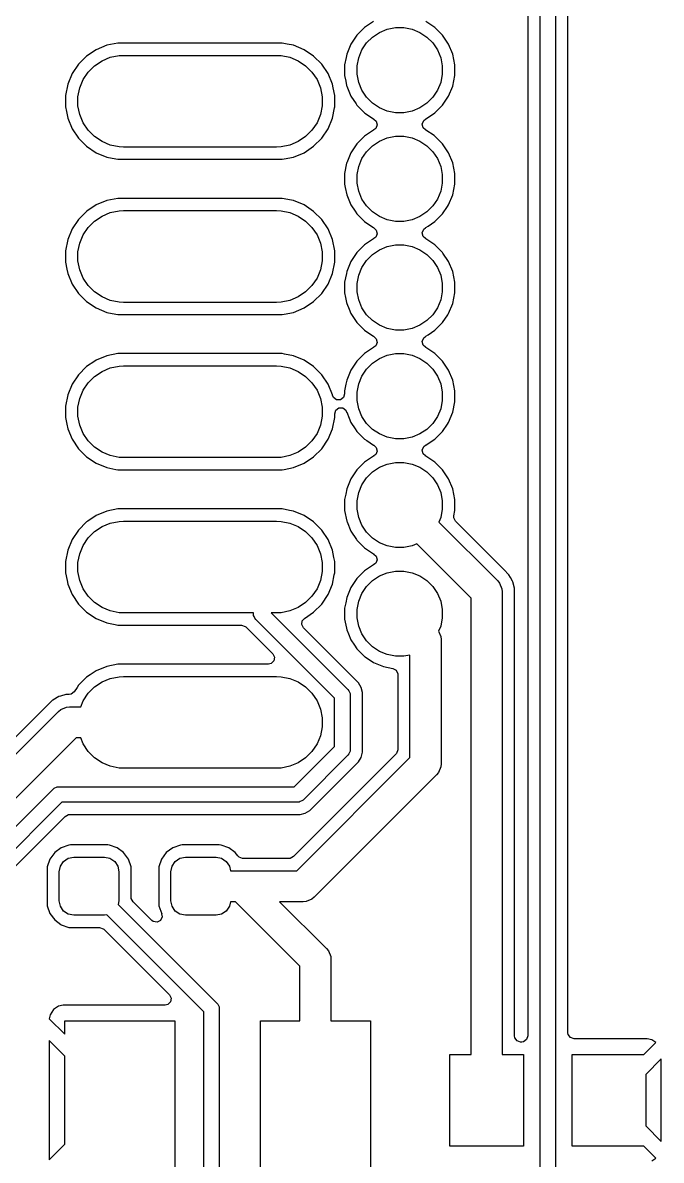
# Model space of a CAD drawing. Header units: inches. Extents: x 0.47 to 2.28, y -2.25 to -0.47.
# Drawn here: x 0.882 to 1.293, y -1.653 to -0.92 of the extents above; entities that cross this region are included whole.
import ezdxf

# ---------------------------------------------------------------- set-up
doc = ezdxf.new("R2010")
doc.units = ezdxf.units.IN
doc.header["$MEASUREMENT"] = 0
doc.layers.add('F.Cu', color=13, linetype='CONTINUOUS', true_color=0xc83434)

msp = doc.modelspace()

# ---------------------------------------------------------------- linework, layer by layer
at = {"layer": 'F.Cu', "linetype": 'CONTINUOUS'}
for p, q in [((1.23337, -1.5707), (1.23337, -0.80539)), ((1.21547, -1.67323), (1.21547, -0.80916)), ((1.22547, -0.80709), (1.22547, -1.67823)), ((1.20758, -0.81406), (1.20758, -1.57281)), ((1.10832, -0.91945), (1.10252, -0.92333)), ((1.1477, -0.92331), (1.14191, -0.91945)), ((1.09758, -0.92827), (1.0937, -0.93407)), ((1.10252, -0.92333), (1.09758, -0.92827)), ((1.09758, -0.92827), (1.09758, -0.92827)), ((1.10252, -0.92333), (1.10252, -0.92333)), ((1.10381, -0.93338), (1.10763, -0.92956)), ((1.10763, -0.92956), (1.11213, -0.92656)), ((1.11213, -0.92656), (1.11712, -0.92449)), ((1.11712, -0.92449), (1.12242, -0.92344)), ((1.12242, -0.92344), (1.12782, -0.92344)), ((1.12782, -0.92344), (1.13312, -0.92449)), ((1.13312, -0.92449), (1.13811, -0.92656)), ((1.13811, -0.92656), (1.1426, -0.92956)), ((1.1426, -0.92956), (1.14642, -0.93338)), ((1.14772, -0.92333), (1.1477, -0.92331)), ((1.15266, -0.92827), (1.14772, -0.92333)), ((1.15654, -0.93407), (1.15266, -0.92827)), ((1.15266, -0.92827), (1.15266, -0.92827)), ((0.93649, -0.93488), (0.92968, -0.9377)), ((0.94372, -0.93344), (0.93649, -0.93488)), ((0.93649, -0.93488), (0.93649, -0.93488)), ((0.93649, -0.93488), (0.93649, -0.93488)), ((1.04951, -0.93344), (0.94372, -0.93344)), ((0.94372, -0.93344), (0.94372, -0.93344)), ((1.05267, -0.93407), (1.04951, -0.93344)), ((1.04951, -0.93344), (1.04951, -0.93344)), ((1.05674, -0.93488), (1.05267, -0.93407)), ((1.06355, -0.9377), (1.05674, -0.93488)), ((1.0937, -0.93407), (1.09103, -0.94053)), ((1.0937, -0.93407), (1.0937, -0.93407)), ((1.10081, -0.93787), (1.10381, -0.93338)), ((1.14642, -0.93338), (1.14942, -0.93787)), ((1.15921, -0.94053), (1.15654, -0.93407)), ((1.15654, -0.93407), (1.15654, -0.93407)), ((1.15654, -0.93407), (1.15654, -0.93407)), ((0.92355, -0.9418), (0.91833, -0.94701)), ((0.92358, -0.94178), (0.92355, -0.9418)), ((0.92968, -0.9377), (0.92358, -0.94178)), ((0.92867, -0.94804), (0.93348, -0.94483)), ((0.93348, -0.94483), (0.93883, -0.94261)), ((0.93883, -0.94261), (0.94451, -0.94148)), ((0.94451, -0.94148), (0.9474, -0.94134)), ((0.9474, -0.94134), (1.04583, -0.94134)), ((1.04583, -0.94134), (1.04872, -0.94148)), ((1.04872, -0.94148), (1.0544, -0.94261)), ((1.0544, -0.94261), (1.05975, -0.94483)), ((1.05975, -0.94483), (1.06456, -0.94804)), ((1.06968, -0.9418), (1.06355, -0.9377)), ((1.07489, -0.94701), (1.06968, -0.9418)), ((1.0906, -0.94266), (1.08967, -0.94737)), ((1.09103, -0.94053), (1.0906, -0.94266)), ((1.09769, -0.94816), (1.09875, -0.94287)), ((1.09875, -0.94287), (1.10081, -0.93787)), ((1.14942, -0.93787), (1.15149, -0.94287)), ((1.15149, -0.94287), (1.15254, -0.94816)), ((1.16057, -0.94737), (1.15921, -0.94053)), ((0.91833, -0.94701), (0.91424, -0.95314)), ((0.91833, -0.94701), (0.91833, -0.94701)), ((0.91833, -0.94701), (0.91833, -0.94701)), ((0.92136, -0.95695), (0.92458, -0.95213)), ((0.92458, -0.95213), (0.92867, -0.94804)), ((1.06456, -0.94804), (1.06865, -0.95213)), ((1.06865, -0.95213), (1.07187, -0.95695)), ((1.07899, -0.95314), (1.07489, -0.94701)), ((1.08967, -0.94737), (1.08967, -0.95436)), ((1.09769, -0.95357), (1.09769, -0.94816)), ((1.15254, -0.94816), (1.15254, -0.95357)), ((1.16057, -0.95436), (1.16057, -0.94737)), ((0.91424, -0.95314), (0.91142, -0.95995)), ((0.91915, -0.96229), (0.92136, -0.95695)), ((1.07187, -0.95695), (1.07408, -0.96229)), ((1.08181, -0.95995), (1.07899, -0.95314)), ((1.08967, -0.95436), (1.0904, -0.95806)), ((1.0904, -0.95806), (1.09095, -0.96081)), ((1.09875, -0.95887), (1.09769, -0.95357)), ((1.10081, -0.96386), (1.09875, -0.95887)), ((1.15149, -0.95887), (1.14942, -0.96386)), ((1.15254, -0.95357), (1.15149, -0.95887)), ((1.15921, -0.96121), (1.16057, -0.95436)), ((0.91142, -0.95995), (0.90998, -0.96718)), ((0.91142, -0.95995), (0.91142, -0.95995)), ((0.91142, -0.95995), (0.91142, -0.95995)), ((0.91802, -0.96797), (0.91915, -0.96229)), ((1.07408, -0.96229), (1.07521, -0.96797)), ((1.08227, -0.96224), (1.08181, -0.95995)), ((1.08325, -0.96718), (1.08227, -0.96224)), ((1.09095, -0.96081), (1.09103, -0.96121)), ((1.09103, -0.96121), (1.09146, -0.96224)), ((1.09146, -0.96224), (1.0937, -0.96766)), ((1.10381, -0.96835), (1.10081, -0.96386)), ((1.14942, -0.96386), (1.14642, -0.96835)), ((1.15654, -0.96766), (1.15921, -0.96121)), ((0.90998, -0.96718), (0.90998, -0.97455)), ((0.91802, -0.97376), (0.91802, -0.96797)), ((0.91915, -0.97944), (0.91802, -0.97376)), ((1.07521, -0.97376), (1.07408, -0.97944)), ((1.07521, -0.96797), (1.07521, -0.97376)), ((1.08325, -0.97455), (1.08325, -0.96718)), ((1.0937, -0.96766), (1.0937, -0.96766)), ((1.0937, -0.96766), (1.097, -0.9726)), ((1.097, -0.9726), (1.09758, -0.97347)), ((1.09758, -0.97347), (1.10252, -0.9784)), ((1.10763, -0.97217), (1.10381, -0.96835)), ((1.11213, -0.97517), (1.10763, -0.97217)), ((1.1426, -0.97217), (1.13811, -0.97517)), ((1.14642, -0.96835), (1.1426, -0.97217)), ((1.14772, -0.9784), (1.15266, -0.97347)), ((1.15266, -0.97347), (1.15654, -0.96766)), ((0.90998, -0.97455), (0.91057, -0.97752)), ((0.91057, -0.97752), (0.91142, -0.98178)), ((0.92136, -0.98479), (0.91915, -0.97944)), ((1.07408, -0.97944), (1.07187, -0.98479)), ((1.08181, -0.98178), (1.08312, -0.97519)), ((1.08312, -0.97519), (1.08325, -0.97455)), ((1.10252, -0.9784), (1.10267, -0.9785)), ((1.10267, -0.9785), (1.10832, -0.98228)), ((1.11712, -0.97724), (1.11213, -0.97517)), ((1.12242, -0.97829), (1.11712, -0.97724)), ((1.12782, -0.97829), (1.12242, -0.97829)), ((1.13312, -0.97724), (1.12782, -0.97829)), ((1.13811, -0.97517), (1.13312, -0.97724)), ((1.14191, -0.98228), (1.14437, -0.98064)), ((1.14437, -0.98064), (1.14772, -0.9784)), ((0.91142, -0.98178), (0.91424, -0.98859)), ((0.91424, -0.98859), (0.91833, -0.99472)), ((0.92458, -0.9896), (0.92136, -0.98479)), ((1.07187, -0.98479), (1.06865, -0.9896)), ((1.07489, -0.99472), (1.07899, -0.98859)), ((1.07899, -0.98859), (1.08181, -0.98178)), ((1.10832, -0.98228), (1.1085, -0.98238)), ((1.1085, -0.98238), (1.10845, -0.98246)), ((1.10845, -0.98246), (1.11003, -0.98381)), ((1.10967, -0.98843), (1.10847, -0.9893)), ((1.1106, -0.98618), (1.10967, -0.98843)), ((1.11003, -0.98381), (1.1106, -0.98618)), ((1.13964, -0.98556), (1.14057, -0.98331)), ((1.14021, -0.98793), (1.13964, -0.98556)), ((1.14178, -0.98928), (1.14021, -0.98793)), ((1.14057, -0.98331), (1.14177, -0.98243)), ((1.14174, -0.98238), (1.14191, -0.98228)), ((1.14177, -0.98243), (1.14174, -0.98238)), ((1.14191, -0.98228), (1.14191, -0.98228)), ((1.14191, -0.98228), (1.14191, -0.98228)), ((1.14191, -0.98228), (1.14191, -0.98228)), ((0.91833, -0.99472), (0.92355, -0.99993)), ((0.92867, -0.99369), (0.92458, -0.9896)), ((0.93348, -0.99691), (0.92867, -0.99369)), ((1.06456, -0.99369), (1.05975, -0.99691)), ((1.06865, -0.9896), (1.06456, -0.99369)), ((1.06968, -0.99993), (1.07489, -0.99472)), ((1.10252, -0.99333), (1.09758, -0.99827)), ((1.10832, -0.98945), (1.10252, -0.99333)), ((1.10252, -0.99333), (1.10252, -0.99333)), ((1.1085, -0.98936), (1.10832, -0.98945)), ((1.10847, -0.9893), (1.1085, -0.98936)), ((1.11213, -0.99656), (1.11712, -0.99449)), ((1.11712, -0.99449), (1.12242, -0.99344)), ((1.12242, -0.99344), (1.12782, -0.99344)), ((1.12782, -0.99344), (1.13312, -0.99449)), ((1.13312, -0.99449), (1.13811, -0.99656)), ((1.14174, -0.98936), (1.14178, -0.98928)), ((1.14191, -0.98945), (1.14174, -0.98936)), ((1.14724, -0.99301), (1.14191, -0.98945)), ((1.14772, -0.99333), (1.14724, -0.99301)), ((1.15266, -0.99827), (1.14772, -0.99333)), ((0.92355, -0.99993), (0.92968, -1.00403)), ((0.93883, -0.99912), (0.93348, -0.99691)), ((0.94451, -1.00025), (0.93883, -0.99912)), ((0.9474, -1.00039), (0.94451, -1.00025)), ((1.04583, -1.00039), (0.9474, -1.00039)), ((1.04872, -1.00025), (1.04583, -1.00039)), ((1.0544, -0.99912), (1.04872, -1.00025)), ((1.05975, -0.99691), (1.0544, -0.99912)), ((1.06355, -1.00403), (1.06968, -0.99993)), ((1.09758, -0.99827), (1.0937, -1.00407)), ((1.09758, -0.99827), (1.09758, -0.99827)), ((1.10081, -1.00787), (1.10381, -1.00338)), ((1.10381, -1.00338), (1.10763, -0.99956)), ((1.10763, -0.99956), (1.11213, -0.99656)), ((1.13811, -0.99656), (1.1426, -0.99956)), ((1.1426, -0.99956), (1.14642, -1.00338)), ((1.14642, -1.00338), (1.14942, -1.00787)), ((1.15308, -0.9989), (1.15266, -0.99827)), ((1.15654, -1.00407), (1.15308, -0.9989)), ((0.92968, -1.00403), (0.93649, -1.00685)), ((0.93649, -1.00685), (0.94227, -1.008)), ((0.94227, -1.008), (0.94372, -1.00829)), ((0.94372, -1.00829), (0.94372, -1.00829)), ((0.94372, -1.00829), (1.04951, -1.00829)), ((1.04951, -1.00829), (1.05072, -1.00805)), ((1.05072, -1.00805), (1.05674, -1.00685)), ((1.05674, -1.00685), (1.06355, -1.00403)), ((1.09103, -1.01053), (1.09096, -1.01084)), ((1.0937, -1.00407), (1.09103, -1.01053)), ((1.0937, -1.00407), (1.0937, -1.00407)), ((1.09875, -1.01287), (1.10081, -1.00787)), ((1.14942, -1.00787), (1.15149, -1.01287)), ((1.15921, -1.01053), (1.15654, -1.00407)), ((1.15654, -1.00407), (1.15654, -1.00407)), ((1.15654, -1.00407), (1.15654, -1.00407)), ((1.16057, -1.01737), (1.15921, -1.01053)), ((1.09096, -1.01084), (1.08967, -1.01737)), ((1.08967, -1.01737), (1.08967, -1.02436)), ((1.09769, -1.01816), (1.09875, -1.01287)), ((1.15149, -1.01287), (1.15254, -1.01816)), ((1.16057, -1.02436), (1.16057, -1.01737)), ((1.08967, -1.02436), (1.09006, -1.02636)), ((1.09769, -1.02357), (1.09769, -1.01816)), ((1.09875, -1.02887), (1.09769, -1.02357)), ((1.15254, -1.02357), (1.15149, -1.02887)), ((1.15254, -1.01816), (1.15254, -1.02357)), ((1.15921, -1.03121), (1.16057, -1.02436)), ((1.09006, -1.02636), (1.09103, -1.03121)), ((1.09103, -1.03121), (1.0937, -1.03766)), ((1.10081, -1.03386), (1.09875, -1.02887)), ((1.15149, -1.02887), (1.14942, -1.03386)), ((1.15654, -1.03766), (1.15921, -1.03121)), ((0.92968, -1.0377), (0.92361, -1.04176)), ((0.93649, -1.03488), (0.92968, -1.0377)), ((0.94372, -1.03344), (0.93649, -1.03488)), ((0.93649, -1.03488), (0.93649, -1.03488)), ((0.93649, -1.03488), (0.93649, -1.03488)), ((1.04951, -1.03344), (0.94372, -1.03344)), ((0.94372, -1.03344), (0.94372, -1.03344)), ((1.05536, -1.03461), (1.04951, -1.03344)), ((1.04951, -1.03344), (1.04951, -1.03344)), ((1.05674, -1.03488), (1.05536, -1.03461)), ((1.06355, -1.0377), (1.05674, -1.03488)), ((1.06968, -1.0418), (1.06355, -1.0377)), ((1.0937, -1.03766), (1.0937, -1.03766)), ((1.0937, -1.03766), (1.09644, -1.04176)), ((1.10381, -1.03835), (1.10081, -1.03386)), ((1.10763, -1.04217), (1.10381, -1.03835)), ((1.14642, -1.03835), (1.1426, -1.04217)), ((1.14942, -1.03386), (1.14642, -1.03835)), ((1.15266, -1.04347), (1.15586, -1.03867)), ((1.15586, -1.03867), (1.15654, -1.03766)), ((1.15654, -1.03766), (1.15654, -1.03766)), ((1.15654, -1.03766), (1.15654, -1.03766)), ((0.91833, -1.04701), (0.91424, -1.05314)), ((0.92355, -1.0418), (0.91833, -1.04701)), ((0.91833, -1.04701), (0.91833, -1.04701)), ((0.91833, -1.04701), (0.91833, -1.04701)), ((0.92361, -1.04176), (0.92355, -1.0418)), ((0.92867, -1.04804), (0.93348, -1.04483)), ((0.93348, -1.04483), (0.93883, -1.04261)), ((0.93883, -1.04261), (0.94451, -1.04148)), ((0.94451, -1.04148), (0.9474, -1.04134)), ((0.9474, -1.04134), (1.04583, -1.04134)), ((1.04583, -1.04134), (1.04872, -1.04148)), ((1.04872, -1.04148), (1.0544, -1.04261)), ((1.0544, -1.04261), (1.05975, -1.04483)), ((1.05975, -1.04483), (1.06456, -1.04804)), ((1.07489, -1.04701), (1.06968, -1.0418)), ((1.07899, -1.05314), (1.07489, -1.04701)), ((1.09644, -1.04176), (1.09758, -1.04347)), ((1.09758, -1.04347), (1.10252, -1.0484)), ((1.11213, -1.04517), (1.10763, -1.04217)), ((1.11712, -1.04724), (1.11213, -1.04517)), ((1.12242, -1.04829), (1.11712, -1.04724)), ((1.13312, -1.04724), (1.12782, -1.04829)), ((1.13811, -1.04517), (1.13312, -1.04724)), ((1.1426, -1.04217), (1.13811, -1.04517)), ((1.14772, -1.0484), (1.15266, -1.04347)), ((0.91424, -1.05314), (0.91142, -1.05995)), ((0.92136, -1.05695), (0.92458, -1.05213)), ((0.92458, -1.05213), (0.92867, -1.04804)), ((1.06456, -1.04804), (1.06865, -1.05213)), ((1.06865, -1.05213), (1.07187, -1.05695)), ((1.08181, -1.05995), (1.07899, -1.05314)), ((1.10252, -1.0484), (1.10397, -1.04937)), ((1.10397, -1.04937), (1.10832, -1.05228)), ((1.10832, -1.05228), (1.1085, -1.05238)), ((1.1085, -1.05238), (1.10845, -1.05246)), ((1.10845, -1.05246), (1.11003, -1.05381)), ((1.11003, -1.05381), (1.1106, -1.05618)), ((1.12782, -1.04829), (1.12242, -1.04829)), ((1.13964, -1.05556), (1.14057, -1.05331)), ((1.14057, -1.05331), (1.14177, -1.05243)), ((1.14174, -1.05238), (1.14191, -1.05228)), ((1.14177, -1.05243), (1.14174, -1.05238)), ((1.14191, -1.05228), (1.14338, -1.0513)), ((1.14191, -1.05228), (1.14191, -1.05228)), ((1.14191, -1.05228), (1.14191, -1.05228)), ((1.14191, -1.05228), (1.14191, -1.05228)), ((1.14338, -1.0513), (1.14772, -1.0484)), ((0.91142, -1.05995), (0.90998, -1.06718)), ((0.91142, -1.05995), (0.91142, -1.05995)), ((0.91142, -1.05995), (0.91142, -1.05995)), ((0.91915, -1.06229), (0.92136, -1.05695)), ((1.07187, -1.05695), (1.07408, -1.06229)), ((1.08325, -1.06718), (1.08181, -1.05995)), ((1.10832, -1.05945), (1.10252, -1.06333)), ((1.1085, -1.05936), (1.10832, -1.05945)), ((1.10967, -1.05843), (1.10847, -1.0593)), ((1.10847, -1.0593), (1.1085, -1.05936)), ((1.1106, -1.05618), (1.10967, -1.05843)), ((1.14021, -1.05793), (1.13964, -1.05556)), ((1.14178, -1.05927), (1.14021, -1.05793)), ((1.14174, -1.05936), (1.14178, -1.05927)), ((1.14191, -1.05945), (1.14174, -1.05936)), ((1.14574, -1.06201), (1.14191, -1.05945)), ((1.14772, -1.06333), (1.14574, -1.06201)), ((0.90998, -1.06718), (0.90998, -1.07455)), ((0.91802, -1.06797), (0.91915, -1.06229)), ((0.91802, -1.07376), (0.91802, -1.06797)), ((1.07408, -1.06229), (1.07521, -1.06797)), ((1.07521, -1.06797), (1.07521, -1.07376)), ((1.08325, -1.07455), (1.08325, -1.06718)), ((1.09758, -1.06827), (1.0937, -1.07407)), ((1.10252, -1.06333), (1.09758, -1.06827)), ((1.09758, -1.06827), (1.09758, -1.06827)), ((1.10252, -1.06333), (1.10252, -1.06333)), ((1.10763, -1.06956), (1.11213, -1.06656)), ((1.11213, -1.06656), (1.11712, -1.06449)), ((1.11712, -1.06449), (1.12242, -1.06344)), ((1.12242, -1.06344), (1.12782, -1.06344)), ((1.12782, -1.06344), (1.13312, -1.06449)), ((1.13312, -1.06449), (1.13811, -1.06656)), ((1.13811, -1.06656), (1.1426, -1.06956)), ((1.15266, -1.06827), (1.14772, -1.06333)), ((1.15297, -1.06874), (1.15266, -1.06827)), ((1.15654, -1.07407), (1.15297, -1.06874)), ((0.90998, -1.07455), (0.91086, -1.07898)), ((0.91915, -1.07944), (0.91802, -1.07376)), ((1.07521, -1.07376), (1.07408, -1.07944)), ((1.08181, -1.08178), (1.08325, -1.07455)), ((1.0937, -1.07407), (1.09103, -1.08053)), ((1.0937, -1.07407), (1.0937, -1.07407)), ((1.10081, -1.07787), (1.10381, -1.07338)), ((1.10381, -1.07338), (1.10763, -1.06956)), ((1.1426, -1.06956), (1.14642, -1.07338)), ((1.14642, -1.07338), (1.14942, -1.07787)), ((1.15921, -1.08053), (1.15654, -1.07407)), ((1.15654, -1.07407), (1.15654, -1.07407)), ((1.15654, -1.07407), (1.15654, -1.07407)), ((0.91086, -1.07898), (0.91142, -1.08178)), ((0.91142, -1.08178), (0.91424, -1.08859)), ((0.92136, -1.08479), (0.91915, -1.07944)), ((1.07408, -1.07944), (1.07187, -1.08479)), ((1.07899, -1.08859), (1.08181, -1.08178)), ((1.09078, -1.08178), (1.08967, -1.08737)), ((1.09103, -1.08053), (1.09078, -1.08178)), ((1.09769, -1.08816), (1.09875, -1.08287)), ((1.09875, -1.08287), (1.10081, -1.07787)), ((1.14942, -1.07787), (1.15149, -1.08287)), ((1.15149, -1.08287), (1.15254, -1.08816)), ((1.16057, -1.08737), (1.15921, -1.08053)), ((0.91424, -1.08859), (0.91833, -1.09472)), ((0.92458, -1.0896), (0.92136, -1.08479)), ((0.92867, -1.09369), (0.92458, -1.0896)), ((1.06865, -1.0896), (1.06456, -1.09369)), ((1.07187, -1.08479), (1.06865, -1.0896)), ((1.07489, -1.09472), (1.07899, -1.08859)), ((1.08967, -1.08737), (1.08967, -1.09436)), ((1.09769, -1.09357), (1.09769, -1.08816)), ((1.15254, -1.08816), (1.15254, -1.09357)), ((1.16057, -1.09436), (1.16057, -1.08737)), ((0.91833, -1.09472), (0.92355, -1.09993)), ((0.93348, -1.09691), (0.92867, -1.09369)), ((0.93883, -1.09912), (0.93348, -1.09691)), ((1.05975, -1.09691), (1.0544, -1.09912)), ((1.06456, -1.09369), (1.05975, -1.09691)), ((1.06968, -1.09993), (1.07489, -1.09472)), ((1.08967, -1.09436), (1.09026, -1.09736)), ((1.09026, -1.09736), (1.09087, -1.10042)), ((1.09875, -1.09887), (1.09769, -1.09357)), ((1.15254, -1.09357), (1.15149, -1.09887)), ((1.15921, -1.10121), (1.16057, -1.09436)), ((0.92355, -1.09993), (0.92968, -1.10403)), ((0.92968, -1.10403), (0.93649, -1.10685)), ((0.94451, -1.10025), (0.93883, -1.09912)), ((0.9474, -1.10039), (0.94451, -1.10025)), ((1.04583, -1.10039), (0.9474, -1.10039)), ((1.04872, -1.10025), (1.04583, -1.10039)), ((1.0544, -1.09912), (1.04872, -1.10025)), ((1.05674, -1.10685), (1.06355, -1.10403)), ((1.06355, -1.10403), (1.06968, -1.09993)), ((1.09087, -1.10042), (1.09103, -1.10121)), ((1.09103, -1.10121), (1.09247, -1.1047)), ((1.09247, -1.1047), (1.0937, -1.10766)), ((1.10081, -1.10386), (1.09875, -1.09887)), ((1.10381, -1.10835), (1.10081, -1.10386)), ((1.14942, -1.10386), (1.14642, -1.10835)), ((1.15149, -1.09887), (1.14942, -1.10386)), ((1.15654, -1.10766), (1.15921, -1.10121)), ((0.93649, -1.10685), (0.94227, -1.108)), ((0.94227, -1.108), (0.94372, -1.10829)), ((0.94372, -1.10829), (0.94372, -1.10829)), ((0.94372, -1.10829), (1.04951, -1.10829)), ((1.04951, -1.10829), (1.05077, -1.10804)), ((1.05077, -1.10804), (1.05674, -1.10685)), ((1.0937, -1.10766), (1.0937, -1.10766)), ((1.0937, -1.10766), (1.09708, -1.11272)), ((1.09708, -1.11272), (1.09758, -1.11347)), ((1.10763, -1.11217), (1.10381, -1.10835)), ((1.11213, -1.11517), (1.10763, -1.11217)), ((1.1426, -1.11217), (1.13811, -1.11517)), ((1.14642, -1.10835), (1.1426, -1.11217)), ((1.15266, -1.11347), (1.15607, -1.10836)), ((1.15607, -1.10836), (1.15654, -1.10766)), ((1.15654, -1.10766), (1.15654, -1.10766)), ((1.15654, -1.10766), (1.15654, -1.10766)), ((1.09758, -1.11347), (1.10252, -1.1184)), ((1.10252, -1.1184), (1.10324, -1.11889)), ((1.10324, -1.11889), (1.10832, -1.12228)), ((1.11712, -1.11724), (1.11213, -1.11517)), ((1.12242, -1.11829), (1.11712, -1.11724)), ((1.12782, -1.11829), (1.12242, -1.11829)), ((1.13312, -1.11724), (1.12782, -1.11829)), ((1.13811, -1.11517), (1.13312, -1.11724)), ((1.14338, -1.1213), (1.14772, -1.1184)), ((1.14772, -1.1184), (1.15266, -1.11347)), ((1.10832, -1.12228), (1.1085, -1.12238)), ((1.1085, -1.12238), (1.10845, -1.12246)), ((1.10845, -1.12246), (1.11003, -1.12381)), ((1.1106, -1.12618), (1.10967, -1.12843)), ((1.11003, -1.12381), (1.1106, -1.12618)), ((1.13964, -1.12556), (1.14057, -1.12331)), ((1.14021, -1.12793), (1.13964, -1.12556)), ((1.14178, -1.12928), (1.14021, -1.12793)), ((1.14057, -1.12331), (1.14177, -1.12243)), ((1.14174, -1.12238), (1.14191, -1.12228)), ((1.14177, -1.12243), (1.14174, -1.12238)), ((1.14191, -1.12228), (1.14338, -1.1213)), ((1.14191, -1.12228), (1.14191, -1.12228)), ((1.14191, -1.12228), (1.14191, -1.12228)), ((1.14191, -1.12228), (1.14191, -1.12228)), ((0.93649, -1.13488), (0.92968, -1.1377)), ((0.94372, -1.13344), (0.93649, -1.13488)), ((0.93649, -1.13488), (0.93649, -1.13488)), ((0.93649, -1.13488), (0.93649, -1.13488)), ((1.04951, -1.13344), (0.94372, -1.13344)), ((0.94372, -1.13344), (0.94372, -1.13344)), ((1.05098, -1.13374), (1.04951, -1.13344)), ((1.04951, -1.13344), (1.04951, -1.13344)), ((1.05674, -1.13488), (1.05098, -1.13374)), ((1.06355, -1.1377), (1.05674, -1.13488)), ((1.10252, -1.13333), (1.09758, -1.13827)), ((1.10832, -1.12945), (1.10252, -1.13333)), ((1.10252, -1.13333), (1.10252, -1.13333)), ((1.1085, -1.12936), (1.10832, -1.12945)), ((1.10967, -1.12843), (1.10847, -1.1293)), ((1.10847, -1.1293), (1.1085, -1.12936)), ((1.11213, -1.13656), (1.11712, -1.13449)), ((1.11712, -1.13449), (1.12242, -1.13344)), ((1.12242, -1.13344), (1.12782, -1.13344)), ((1.12782, -1.13344), (1.13312, -1.13449)), ((1.13312, -1.13449), (1.13811, -1.13656)), ((1.14174, -1.12936), (1.14178, -1.12928)), ((1.14191, -1.12945), (1.14174, -1.12936)), ((1.1477, -1.13331), (1.14191, -1.12945)), ((1.14772, -1.13333), (1.1477, -1.13331)), ((1.15266, -1.13827), (1.14772, -1.13333)), ((0.92355, -1.1418), (0.91833, -1.14701)), ((0.92883, -1.13827), (0.92355, -1.1418)), ((0.92968, -1.1377), (0.92883, -1.13827)), ((0.93348, -1.14483), (0.93883, -1.14261)), ((0.93883, -1.14261), (0.94451, -1.14148)), ((0.94451, -1.14148), (0.9474, -1.14134)), ((0.9474, -1.14134), (1.04583, -1.14134)), ((1.04583, -1.14134), (1.04872, -1.14148)), ((1.04872, -1.14148), (1.0544, -1.14261)), ((1.0544, -1.14261), (1.05975, -1.14483)), ((1.06968, -1.1418), (1.06355, -1.1377)), ((1.07489, -1.14701), (1.06968, -1.1418)), ((1.09758, -1.13827), (1.0937, -1.14407)), ((1.09758, -1.13827), (1.09758, -1.13827)), ((1.10381, -1.14338), (1.10763, -1.13956)), ((1.10763, -1.13956), (1.11213, -1.13656)), ((1.13811, -1.13656), (1.1426, -1.13956)), ((1.1426, -1.13956), (1.14642, -1.14338)), ((1.15654, -1.14407), (1.15266, -1.13827)), ((1.15266, -1.13827), (1.15266, -1.13827)), ((0.91833, -1.14701), (0.91424, -1.15314)), ((0.91833, -1.14701), (0.91833, -1.14701)), ((0.91833, -1.14701), (0.91833, -1.14701)), ((0.92458, -1.15213), (0.92867, -1.14804)), ((0.92867, -1.14804), (0.93348, -1.14483)), ((1.05975, -1.14483), (1.06456, -1.14804)), ((1.06456, -1.14804), (1.06865, -1.15213)), ((1.07899, -1.15314), (1.07489, -1.14701)), ((1.0937, -1.14407), (1.09103, -1.15053)), ((1.0937, -1.14407), (1.0937, -1.14407)), ((1.09875, -1.15287), (1.10081, -1.14787)), ((1.10081, -1.14787), (1.10381, -1.14338)), ((1.14642, -1.14338), (1.14942, -1.14787)), ((1.14942, -1.14787), (1.15149, -1.15287)), ((1.15921, -1.15053), (1.15654, -1.14407)), ((1.15654, -1.14407), (1.15654, -1.14407)), ((1.15654, -1.14407), (1.15654, -1.14407)), ((0.91424, -1.15314), (0.91142, -1.15995)), ((0.91915, -1.16229), (0.92136, -1.15695)), ((0.92136, -1.15695), (0.92458, -1.15213)), ((1.06865, -1.15213), (1.07187, -1.15695)), ((1.07187, -1.15695), (1.07408, -1.16229)), ((1.08181, -1.15995), (1.07899, -1.15314)), ((1.09051, -1.15314), (1.08967, -1.15737)), ((1.09103, -1.15053), (1.09051, -1.15314)), ((1.09769, -1.15816), (1.09875, -1.15287)), ((1.15149, -1.15287), (1.15254, -1.15816)), ((1.16057, -1.15737), (1.15921, -1.15053)), ((0.91142, -1.15995), (0.90998, -1.16718)), ((0.91142, -1.15995), (0.91142, -1.15995)), ((0.91142, -1.15995), (0.91142, -1.15995)), ((0.91802, -1.16797), (0.91915, -1.16229)), ((1.07408, -1.16229), (1.07521, -1.16797)), ((1.08186, -1.16018), (1.08181, -1.15995)), ((1.08181, -1.15995), (1.08181, -1.15995)), ((1.08181, -1.15995), (1.08181, -1.15995)), ((1.08253, -1.16173), (1.08186, -1.16018)), ((1.0845, -1.16316), (1.08253, -1.16173)), ((1.08694, -1.16316), (1.0845, -1.16316)), ((1.08891, -1.16173), (1.08694, -1.16316)), ((1.08967, -1.15941), (1.08891, -1.16173)), ((1.08967, -1.15737), (1.08967, -1.15737)), ((1.08967, -1.15737), (1.08967, -1.15941)), ((1.09769, -1.16357), (1.09769, -1.15816)), ((1.09875, -1.16887), (1.09769, -1.16357)), ((1.15254, -1.16357), (1.15149, -1.16887)), ((1.15254, -1.15816), (1.15254, -1.16357)), ((1.15921, -1.17121), (1.16057, -1.16436)), ((1.16057, -1.16436), (1.16057, -1.15737)), ((0.90998, -1.16718), (0.90998, -1.17455)), ((0.91802, -1.17376), (0.91802, -1.16797)), ((1.07521, -1.16797), (1.07521, -1.17376)), ((1.08325, -1.17213), (1.084, -1.16981)), ((1.084, -1.16981), (1.08597, -1.16838)), ((1.08597, -1.16838), (1.08841, -1.16838)), ((1.08841, -1.16838), (1.09038, -1.16981)), ((1.09038, -1.16981), (1.09092, -1.17104)), ((1.09092, -1.17104), (1.09097, -1.17102)), ((1.09097, -1.17102), (1.09103, -1.17121)), ((1.09103, -1.17121), (1.09103, -1.17121)), ((1.09103, -1.17121), (1.09259, -1.17498)), ((1.10081, -1.17386), (1.09875, -1.16887)), ((1.15149, -1.16887), (1.14942, -1.17386)), ((1.15654, -1.17766), (1.15921, -1.17121)), ((0.90998, -1.17455), (0.91083, -1.17881)), ((0.91083, -1.17881), (0.91142, -1.18178)), ((0.91915, -1.17944), (0.91802, -1.17376)), ((1.07521, -1.17376), (1.07408, -1.17944)), ((1.08181, -1.18178), (1.08325, -1.17455)), ((1.08325, -1.17455), (1.08325, -1.17213)), ((1.09259, -1.17498), (1.0937, -1.17766)), ((1.0937, -1.17766), (1.0937, -1.17766)), ((1.0937, -1.17766), (1.09645, -1.18178)), ((1.10381, -1.17835), (1.10081, -1.17386)), ((1.10763, -1.18217), (1.10381, -1.17835)), ((1.14642, -1.17835), (1.1426, -1.18217)), ((1.14942, -1.17386), (1.14642, -1.17835)), ((1.15266, -1.18347), (1.15577, -1.17881)), ((1.15577, -1.17881), (1.15654, -1.17766)), ((1.15654, -1.17766), (1.15654, -1.17766)), ((1.15654, -1.17766), (1.15654, -1.17766)), ((0.91142, -1.18178), (0.91424, -1.18859)), ((0.92136, -1.18479), (0.91915, -1.17944)), ((0.92458, -1.1896), (0.92136, -1.18479)), ((1.07187, -1.18479), (1.06865, -1.1896)), ((1.07408, -1.17944), (1.07187, -1.18479)), ((1.07899, -1.18859), (1.08181, -1.18178)), ((1.09645, -1.18178), (1.09758, -1.18347)), ((1.09758, -1.18347), (1.10252, -1.1884)), ((1.11213, -1.18517), (1.10763, -1.18217)), ((1.11712, -1.18724), (1.11213, -1.18517)), ((1.13811, -1.18517), (1.13312, -1.18724)), ((1.1426, -1.18217), (1.13811, -1.18517)), ((1.14772, -1.1884), (1.15266, -1.18347)), ((0.91424, -1.18859), (0.91833, -1.19472)), ((0.92867, -1.19369), (0.92458, -1.1896)), ((0.93348, -1.19691), (0.92867, -1.19369)), ((1.06456, -1.19369), (1.05975, -1.19691)), ((1.06865, -1.1896), (1.06456, -1.19369)), ((1.07489, -1.19472), (1.07899, -1.18859)), ((1.10252, -1.1884), (1.10397, -1.18937)), ((1.10397, -1.18937), (1.10832, -1.19228)), ((1.10832, -1.19228), (1.1085, -1.19238)), ((1.1085, -1.19238), (1.10845, -1.19246)), ((1.10845, -1.19246), (1.11003, -1.19381)), ((1.11003, -1.19381), (1.1106, -1.19618)), ((1.12242, -1.18829), (1.11712, -1.18724)), ((1.12782, -1.18829), (1.12242, -1.18829)), ((1.13312, -1.18724), (1.12782, -1.18829)), ((1.13964, -1.19556), (1.14057, -1.19331)), ((1.14057, -1.19331), (1.14177, -1.19243)), ((1.14174, -1.19238), (1.14191, -1.19228)), ((1.14177, -1.19243), (1.14174, -1.19238)), ((1.14191, -1.19228), (1.14338, -1.1913)), ((1.14191, -1.19228), (1.14191, -1.19228)), ((1.14191, -1.19228), (1.14191, -1.19228)), ((1.14191, -1.19228), (1.14191, -1.19228)), ((1.14338, -1.1913), (1.14772, -1.1884)), ((0.91833, -1.19472), (0.92355, -1.19993)), ((0.92355, -1.19993), (0.92968, -1.20403)), ((0.93883, -1.19912), (0.93348, -1.19691)), ((0.94451, -1.20025), (0.93883, -1.19912)), ((0.9474, -1.20039), (0.94451, -1.20025)), ((1.04583, -1.20039), (0.9474, -1.20039)), ((1.04872, -1.20025), (1.04583, -1.20039)), ((1.0544, -1.19912), (1.04872, -1.20025)), ((1.05975, -1.19691), (1.0544, -1.19912)), ((1.06355, -1.20403), (1.06968, -1.19993)), ((1.06968, -1.19993), (1.07489, -1.19472)), ((1.10832, -1.19945), (1.10252, -1.20333)), ((1.1085, -1.19936), (1.10832, -1.19945)), ((1.10967, -1.19843), (1.10847, -1.1993)), ((1.10847, -1.1993), (1.1085, -1.19936)), ((1.1106, -1.19618), (1.10967, -1.19843)), ((1.14021, -1.19793), (1.13964, -1.19556)), ((1.14178, -1.19927), (1.14021, -1.19793)), ((1.14174, -1.19936), (1.14178, -1.19927)), ((1.14191, -1.19945), (1.14174, -1.19936)), ((1.1457, -1.20198), (1.14191, -1.19945)), ((0.92968, -1.20403), (0.93649, -1.20685)), ((0.93649, -1.20685), (0.94227, -1.208)), ((0.94227, -1.208), (0.94372, -1.20829)), ((0.94372, -1.20829), (0.94372, -1.20829)), ((0.94372, -1.20829), (1.04951, -1.20829)), ((1.04951, -1.20829), (1.05072, -1.20805)), ((1.05072, -1.20805), (1.05674, -1.20685)), ((1.05674, -1.20685), (1.06355, -1.20403)), ((1.09758, -1.20827), (1.0937, -1.21407)), ((1.10252, -1.20333), (1.09758, -1.20827)), ((1.09758, -1.20827), (1.09758, -1.20827)), ((1.10252, -1.20333), (1.10252, -1.20333)), ((1.10763, -1.20956), (1.11213, -1.20656)), ((1.11213, -1.20656), (1.11712, -1.20449)), ((1.11712, -1.20449), (1.12242, -1.20344)), ((1.12242, -1.20344), (1.12782, -1.20344)), ((1.12782, -1.20344), (1.13312, -1.20449)), ((1.13312, -1.20449), (1.13811, -1.20656)), ((1.13811, -1.20656), (1.1426, -1.20956)), ((1.14772, -1.20333), (1.1457, -1.20198)), ((1.15266, -1.20827), (1.14772, -1.20333)), ((1.15654, -1.21407), (1.15266, -1.20827)), ((1.15266, -1.20827), (1.15266, -1.20827)), ((1.0937, -1.21407), (1.09103, -1.22053)), ((1.0937, -1.21407), (1.0937, -1.21407)), ((1.10081, -1.21787), (1.10381, -1.21338)), ((1.10381, -1.21338), (1.10763, -1.20956)), ((1.1426, -1.20956), (1.14642, -1.21338)), ((1.14642, -1.21338), (1.14942, -1.21787)), ((1.15921, -1.22053), (1.15654, -1.21407)), ((1.15654, -1.21407), (1.15654, -1.21407)), ((1.15654, -1.21407), (1.15654, -1.21407)), ((1.09103, -1.22053), (1.09034, -1.22397)), ((1.09769, -1.22816), (1.09875, -1.22287)), ((1.09875, -1.22287), (1.10081, -1.21787)), ((1.14942, -1.21787), (1.15149, -1.22287)), ((1.15149, -1.22287), (1.15254, -1.22816)), ((1.16057, -1.22737), (1.15921, -1.22053)), ((1.09034, -1.22397), (1.08967, -1.22737)), ((1.08967, -1.22737), (1.08967, -1.23436)), ((1.09769, -1.23357), (1.09769, -1.22816)), ((1.15254, -1.22816), (1.15254, -1.23357)), ((1.16057, -1.23436), (1.16057, -1.22737)), ((1.16057, -1.22737), (1.16057, -1.22737)), ((0.92968, -1.2377), (0.92443, -1.24121)), ((0.93649, -1.23488), (0.92968, -1.2377)), ((0.94372, -1.23344), (0.93649, -1.23488)), ((0.93649, -1.23488), (0.93649, -1.23488)), ((0.93649, -1.23488), (0.93649, -1.23488)), ((1.04951, -1.23344), (0.94372, -1.23344)), ((0.94372, -1.23344), (0.94372, -1.23344)), ((1.0541, -1.23436), (1.04951, -1.23344)), ((1.04951, -1.23344), (1.04951, -1.23344)), ((1.05674, -1.23488), (1.0541, -1.23436)), ((1.06355, -1.2377), (1.05674, -1.23488)), ((1.06968, -1.2418), (1.06355, -1.2377)), ((1.08967, -1.23436), (1.09103, -1.24121)), ((1.09875, -1.23887), (1.09769, -1.23357)), ((1.15254, -1.23357), (1.15149, -1.23887)), ((1.15985, -1.23923), (1.15988, -1.23784)), ((1.15988, -1.23784), (1.16057, -1.23436)), ((0.92355, -1.2418), (0.91833, -1.24701)), ((0.92443, -1.24121), (0.92355, -1.2418)), ((0.92867, -1.24804), (0.93348, -1.24483)), ((0.93348, -1.24483), (0.93883, -1.24261)), ((0.93883, -1.24261), (0.94451, -1.24148)), ((0.94451, -1.24148), (0.9474, -1.24134)), ((0.9474, -1.24134), (1.04583, -1.24134)), ((1.04583, -1.24134), (1.04872, -1.24148)), ((1.04872, -1.24148), (1.0544, -1.24261)), ((1.0544, -1.24261), (1.05975, -1.24483)), ((1.05975, -1.24483), (1.06456, -1.24804)), ((1.07489, -1.24701), (1.06968, -1.2418)), ((1.09103, -1.24121), (1.09127, -1.2418)), ((1.09127, -1.2418), (1.0937, -1.24766)), ((1.10081, -1.24386), (1.09875, -1.23887)), ((1.10381, -1.24835), (1.10081, -1.24386)), ((1.15149, -1.23887), (1.15025, -1.24186)), ((1.15025, -1.24186), (1.18817, -1.27978)), ((1.16096, -1.2414), (1.15985, -1.23923)), ((1.19209, -1.27253), (1.16096, -1.2414)), ((0.91833, -1.24701), (0.91424, -1.25314)), ((0.91833, -1.24701), (0.91833, -1.24701)), ((0.91833, -1.24701), (0.91833, -1.24701)), ((0.92136, -1.25695), (0.92458, -1.25213)), ((0.92458, -1.25213), (0.92867, -1.24804)), ((1.06456, -1.24804), (1.06865, -1.25213)), ((1.06865, -1.25213), (1.07187, -1.25695)), ((1.07899, -1.25314), (1.07489, -1.24701)), ((1.0937, -1.24766), (1.0937, -1.24766)), ((1.0937, -1.24766), (1.09736, -1.25314)), ((1.10763, -1.25217), (1.10381, -1.24835)), ((1.11213, -1.25517), (1.10763, -1.25217)), ((0.91424, -1.25314), (0.91142, -1.25995)), ((0.91915, -1.26229), (0.92136, -1.25695)), ((1.07187, -1.25695), (1.07408, -1.26229)), ((1.08181, -1.25995), (1.07899, -1.25314)), ((1.09736, -1.25314), (1.09758, -1.25347)), ((1.09758, -1.25347), (1.10252, -1.2584)), ((1.10252, -1.2584), (1.10312, -1.2588)), ((1.10312, -1.2588), (1.10832, -1.26228)), ((1.11712, -1.25724), (1.11213, -1.25517)), ((1.12242, -1.25829), (1.11712, -1.25724)), ((1.12782, -1.25829), (1.12242, -1.25829)), ((1.13312, -1.25724), (1.12782, -1.25829)), ((1.13611, -1.256), (1.13312, -1.25724)), ((1.1711, -1.29099), (1.13611, -1.256)), ((0.91142, -1.25995), (0.90998, -1.26718)), ((0.91142, -1.25995), (0.91142, -1.25995)), ((0.91142, -1.25995), (0.91142, -1.25995)), ((0.91802, -1.26797), (0.91915, -1.26229)), ((1.07408, -1.26229), (1.07521, -1.26797)), ((1.08277, -1.26477), (1.08181, -1.25995)), ((1.08325, -1.26718), (1.08277, -1.26477)), ((1.10832, -1.26228), (1.1085, -1.26238)), ((1.1085, -1.26238), (1.10845, -1.26246)), ((1.10845, -1.26246), (1.11003, -1.26381)), ((1.1106, -1.26618), (1.10967, -1.26843)), ((1.11003, -1.26381), (1.1106, -1.26618)), ((0.90998, -1.26718), (0.90998, -1.27455)), ((0.91802, -1.27376), (0.91802, -1.26797)), ((0.91915, -1.27944), (0.91802, -1.27376)), ((1.07521, -1.27376), (1.07408, -1.27944)), ((1.07521, -1.26797), (1.07521, -1.27376)), ((1.08325, -1.27455), (1.08325, -1.26718)), ((1.10252, -1.27333), (1.09758, -1.27827)), ((1.10832, -1.26945), (1.10252, -1.27333)), ((1.10252, -1.27333), (1.10252, -1.27333)), ((1.1085, -1.26936), (1.10832, -1.26945)), ((1.10967, -1.26843), (1.10847, -1.2693)), ((1.10847, -1.2693), (1.1085, -1.26936)), ((1.11213, -1.27656), (1.11712, -1.27449)), ((1.11712, -1.27449), (1.12242, -1.27344)), ((1.12242, -1.27344), (1.12782, -1.27344)), ((1.12782, -1.27344), (1.13312, -1.27449)), ((1.13312, -1.27449), (1.13811, -1.27656)), ((1.19542, -1.27586), (1.19209, -1.27253)), ((1.19209, -1.27253), (1.19209, -1.27253)), ((0.90998, -1.27455), (0.91098, -1.27955)), ((0.91098, -1.27955), (0.91142, -1.28178)), ((0.91142, -1.28178), (0.91424, -1.28859)), ((0.92136, -1.28479), (0.91915, -1.27944)), ((1.07408, -1.27944), (1.07187, -1.28479)), ((1.07899, -1.28859), (1.08181, -1.28178)), ((1.08181, -1.28178), (1.08301, -1.27576)), ((1.08301, -1.27576), (1.08325, -1.27455)), ((1.09758, -1.27827), (1.0937, -1.28407)), ((1.09758, -1.27827), (1.09758, -1.27827)), ((1.10381, -1.28338), (1.10763, -1.27956)), ((1.10763, -1.27956), (1.11213, -1.27656)), ((1.13811, -1.27656), (1.1426, -1.27956)), ((1.1426, -1.27956), (1.14642, -1.28338)), ((1.18817, -1.27978), (1.18942, -1.28129)), ((1.18942, -1.28129), (1.18942, -1.28129)), ((1.18942, -1.28129), (1.18942, -1.28129)), ((1.18942, -1.28129), (1.19091, -1.2849)), ((1.19635, -1.27747), (1.19542, -1.27586)), ((1.19778, -1.27994), (1.19635, -1.27747)), ((1.19791, -1.28045), (1.19778, -1.27994)), ((1.199, -1.28449), (1.19791, -1.28045)), ((1.19791, -1.28045), (1.19791, -1.28045)), ((0.91424, -1.28859), (0.91833, -1.29472)), ((0.92458, -1.2896), (0.92136, -1.28479)), ((1.07187, -1.28479), (1.06865, -1.2896)), ((1.07489, -1.29472), (1.07899, -1.28859)), ((1.0937, -1.28407), (1.09103, -1.29053)), ((1.0937, -1.28407), (1.0937, -1.28407)), ((1.09875, -1.29287), (1.10081, -1.28787)), ((1.10081, -1.28787), (1.10381, -1.28338)), ((1.14642, -1.28338), (1.14942, -1.28787)), ((1.14942, -1.28787), (1.15149, -1.29287)), ((1.19091, -1.2849), (1.19091, -1.2849)), ((1.19091, -1.2849), (1.1911, -1.28685)), ((1.1911, -1.28685), (1.1911, -1.58465)), ((1.199, -1.28952), (1.199, -1.28449)), ((1.199, -1.28449), (1.199, -1.28449)), ((0.91833, -1.29472), (0.92355, -1.29993)), ((0.92867, -1.29369), (0.92458, -1.2896)), ((0.93348, -1.29691), (0.92867, -1.29369)), ((1.06456, -1.29369), (1.05975, -1.29691)), ((1.06865, -1.2896), (1.06456, -1.29369)), ((1.06968, -1.29993), (1.07489, -1.29472)), ((1.09034, -1.29397), (1.08967, -1.29737)), ((1.09103, -1.29053), (1.09034, -1.29397)), ((1.09769, -1.29816), (1.09875, -1.29287)), ((1.15149, -1.29287), (1.15254, -1.29816)), ((1.1711, -1.58465), (1.1711, -1.29099)), ((1.199, -1.57281), (1.199, -1.28952)), ((1.199, -1.28952), (1.199, -1.28952)), ((0.92355, -1.29993), (0.92968, -1.30403)), ((0.93883, -1.29912), (0.93348, -1.29691)), ((0.94451, -1.30025), (0.93883, -1.29912)), ((0.9474, -1.30039), (0.94451, -1.30025)), ((1.03098, -1.30039), (0.9474, -1.30039)), ((1.03098, -1.30106), (1.03098, -1.30039)), ((1.03108, -1.30203), (1.03098, -1.30106)), ((1.03139, -1.30278), (1.03108, -1.30203)), ((1.03108, -1.30203), (1.03108, -1.30203)), ((1.03183, -1.30384), (1.03139, -1.30278)), ((1.04583, -1.30039), (1.04239, -1.30039)), ((1.04239, -1.30039), (1.09176, -1.34977)), ((1.04872, -1.30025), (1.04583, -1.30039)), ((1.0544, -1.29912), (1.04872, -1.30025)), ((1.05975, -1.29691), (1.0544, -1.29912)), ((1.06373, -1.30391), (1.06968, -1.29993)), ((1.08967, -1.29737), (1.08967, -1.30436)), ((1.09769, -1.30357), (1.09769, -1.29816)), ((1.09875, -1.30887), (1.09769, -1.30357)), ((1.15254, -1.30357), (1.15149, -1.30887)), ((1.15254, -1.29816), (1.15254, -1.30357)), ((0.92968, -1.30403), (0.93649, -1.30685)), ((0.93649, -1.30685), (0.94199, -1.30794)), ((0.94199, -1.30794), (0.94372, -1.30829)), ((0.94372, -1.30829), (0.94372, -1.30829)), ((0.94372, -1.30829), (1.02335, -1.30829)), ((1.02335, -1.30829), (1.02566, -1.30904)), ((1.02566, -1.30904), (1.02613, -1.30944)), ((1.02613, -1.30944), (1.03525, -1.31856)), ((1.03245, -1.30459), (1.03183, -1.30384)), ((1.03183, -1.30384), (1.03183, -1.30384)), ((1.08323, -1.35537), (1.03245, -1.30459)), ((1.06203, -1.3078), (1.06241, -1.3054)), ((1.06313, -1.30997), (1.06203, -1.3078)), ((1.06241, -1.3054), (1.06373, -1.30391)), ((1.09615, -1.34299), (1.06313, -1.30997)), ((1.08967, -1.30436), (1.09045, -1.30831)), ((1.09045, -1.30831), (1.09084, -1.31025)), ((1.09084, -1.31025), (1.09103, -1.31121)), ((1.10081, -1.31386), (1.09875, -1.30887)), ((1.15149, -1.30887), (1.15014, -1.31214)), ((1.09103, -1.31121), (1.09214, -1.3139)), ((1.09214, -1.3139), (1.0937, -1.31766)), ((1.0937, -1.31766), (1.0937, -1.31766)), ((1.0937, -1.31766), (1.0961, -1.32125)), ((1.10381, -1.31835), (1.10081, -1.31386)), ((1.10763, -1.32217), (1.10381, -1.31835)), ((1.15014, -1.31214), (1.15154, -1.31553)), ((1.15154, -1.31553), (1.15173, -1.31748)), ((1.15173, -1.31748), (1.15173, -1.39764)), ((1.03525, -1.31856), (1.0434, -1.32671)), ((1.0961, -1.32125), (1.09758, -1.32347)), ((1.09758, -1.32347), (1.10252, -1.3284)), ((1.11213, -1.32517), (1.10763, -1.32217)), ((1.11712, -1.32724), (1.11213, -1.32517)), ((1.04241, -1.33302), (1.04062, -1.33344)), ((1.04413, -1.33129), (1.04241, -1.33302)), ((1.0434, -1.32671), (1.04451, -1.32889)), ((1.04451, -1.32889), (1.04413, -1.33129)), ((1.10252, -1.3284), (1.10297, -1.3287)), ((1.10297, -1.3287), (1.10832, -1.33228)), ((1.10832, -1.33228), (1.10832, -1.33228)), ((1.10832, -1.33228), (1.10832, -1.33228)), ((1.10832, -1.33228), (1.11478, -1.33496)), ((1.12242, -1.32829), (1.11712, -1.32724)), ((1.12782, -1.32829), (1.12242, -1.32829)), ((1.13173, -1.32751), (1.12782, -1.32829)), ((1.13173, -1.3935), (1.13173, -1.32751)), ((0.92575, -1.34033), (0.92355, -1.3418)), ((0.92968, -1.3377), (0.92575, -1.34033)), ((0.93649, -1.33488), (0.92968, -1.3377)), ((0.94372, -1.33344), (0.93649, -1.33488)), ((0.93649, -1.33488), (0.93649, -1.33488)), ((0.93649, -1.33488), (0.93649, -1.33488)), ((1.04062, -1.33344), (0.94372, -1.33344)), ((1.11478, -1.33496), (1.12067, -1.33613)), ((1.12067, -1.33613), (1.12279, -1.33732)), ((1.12279, -1.33732), (1.12381, -1.33953)), ((1.12381, -1.33953), (1.12384, -1.33999)), ((1.12384, -1.33999), (1.12384, -1.38859)), ((0.91833, -1.34701), (0.91746, -1.34833)), ((0.92355, -1.3418), (0.91833, -1.34701)), ((0.91833, -1.34701), (0.91833, -1.34701)), ((0.92867, -1.34804), (0.93348, -1.34483)), ((0.93348, -1.34483), (0.93883, -1.34261)), ((0.93883, -1.34261), (0.94451, -1.34148)), ((0.94451, -1.34148), (0.9474, -1.34134)), ((0.9474, -1.34134), (1.04583, -1.34134)), ((1.04583, -1.34134), (1.04872, -1.34148)), ((1.04872, -1.34148), (1.0544, -1.34261)), ((1.0544, -1.34261), (1.05975, -1.34483)), ((1.05975, -1.34483), (1.06456, -1.34804)), ((1.09855, -1.34539), (1.09615, -1.34299)), ((1.09615, -1.34299), (1.09615, -1.34299)), ((1.10024, -1.34833), (1.09855, -1.34539)), ((1.09855, -1.34539), (1.09855, -1.34539)), ((0.90569, -1.35419), (0.90173, -1.35648)), ((0.90665, -1.35393), (0.90569, -1.35419)), ((0.91024, -1.35297), (0.90665, -1.35393)), ((0.90665, -1.35393), (0.90665, -1.35393)), ((0.91224, -1.35297), (0.91024, -1.35297)), ((0.91361, -1.35273), (0.91224, -1.35297)), ((0.91552, -1.35122), (0.91361, -1.35273)), ((0.91746, -1.34833), (0.91552, -1.35122)), ((0.92136, -1.35695), (0.92458, -1.35213)), ((0.92458, -1.35213), (0.92867, -1.34804)), ((1.06456, -1.34804), (1.06865, -1.35213)), ((1.06865, -1.35213), (1.07187, -1.35695)), ((1.09176, -1.34977), (1.09239, -1.35052)), ((1.09239, -1.35052), (1.09239, -1.35052)), ((1.09239, -1.35052), (1.09313, -1.35233)), ((1.09313, -1.35233), (1.09323, -1.3533)), ((1.09323, -1.3533), (1.09323, -1.38843)), ((1.10112, -1.35161), (1.10024, -1.34833)), ((1.10112, -1.38673), (1.10112, -1.35161)), ((0.90161, -1.35655), (0.80083, -1.45733)), ((0.90173, -1.35648), (0.90161, -1.35655)), ((0.90173, -1.35648), (0.90173, -1.35648)), ((0.90704, -1.36255), (0.91065, -1.36106)), ((0.91065, -1.36106), (0.9126, -1.36087)), ((0.9126, -1.36087), (0.91974, -1.36087)), ((0.91974, -1.36087), (0.92136, -1.35695)), ((1.07187, -1.35695), (1.07408, -1.36229)), ((1.07408, -1.36229), (1.07521, -1.36797)), ((1.08323, -1.38636), (1.08323, -1.35537)), ((0.80294, -1.46638), (0.90553, -1.3638)), ((0.90553, -1.3638), (0.90704, -1.36255)), ((0.90704, -1.36255), (0.90704, -1.36255)), ((1.07521, -1.36797), (1.07521, -1.37376)), ((1.07521, -1.37376), (1.07408, -1.37944)), ((0.91674, -1.38087), (0.81416, -1.48345)), ((0.91974, -1.38087), (0.91674, -1.38087)), ((0.92136, -1.38479), (0.91974, -1.38087)), ((1.07408, -1.37944), (1.07187, -1.38479)), ((0.92458, -1.3896), (0.92136, -1.38479)), ((0.92867, -1.39369), (0.92458, -1.3896)), ((1.12268, -1.39138), (1.05674, -1.45733)), ((1.05726, -1.41232), (1.08323, -1.38636)), ((1.06865, -1.3896), (1.06456, -1.39369)), ((1.07187, -1.38479), (1.06865, -1.3896)), ((1.09239, -1.39121), (1.09176, -1.39196)), ((1.09313, -1.3894), (1.09239, -1.39121)), ((1.09239, -1.39121), (1.09239, -1.39121)), ((1.09323, -1.38843), (1.09313, -1.3894)), ((1.10024, -1.39341), (1.10112, -1.39013)), ((1.10112, -1.39013), (1.10112, -1.38673)), ((1.12309, -1.39091), (1.12268, -1.39138)), ((1.12384, -1.38859), (1.12309, -1.39091)), ((0.93348, -1.39691), (0.92867, -1.39369)), ((0.93883, -1.39912), (0.93348, -1.39691)), ((1.05975, -1.39691), (1.0544, -1.39912)), ((1.05885, -1.46638), (1.13173, -1.3935)), ((1.06456, -1.39369), (1.05975, -1.39691)), ((1.09176, -1.39196), (1.06287, -1.42086)), ((1.06725, -1.42764), (1.09855, -1.39635)), ((1.09855, -1.39635), (1.10024, -1.39341)), ((1.15173, -1.39764), (1.15154, -1.39959)), ((0.94451, -1.40025), (0.93883, -1.39912)), ((0.9474, -1.40039), (0.94451, -1.40025)), ((1.04583, -1.40039), (0.9474, -1.40039)), ((1.04872, -1.40025), (1.04583, -1.40039)), ((1.0544, -1.39912), (1.04872, -1.40025)), ((1.1488, -1.40471), (1.07006, -1.48345)), ((1.15005, -1.40319), (1.1488, -1.40471)), ((1.15154, -1.39959), (1.15005, -1.40319)), ((1.15154, -1.39959), (1.15154, -1.39959)), ((0.90198, -1.41379), (0.90273, -1.41317)), ((0.90273, -1.41317), (0.90454, -1.41242)), ((0.90454, -1.41242), (0.90551, -1.41232)), ((0.90454, -1.41242), (0.90454, -1.41242)), ((0.90551, -1.41232), (1.05726, -1.41232)), ((0.80355, -1.51221), (0.90198, -1.41379)), ((1.06287, -1.42086), (1.06211, -1.42148)), ((0.90758, -1.42232), (0.81209, -1.51782)), ((1.05933, -1.42232), (0.90758, -1.42232)), ((1.06031, -1.42223), (1.05933, -1.42232)), ((1.06106, -1.42192), (1.06031, -1.42223)), ((1.06031, -1.42223), (1.06031, -1.42223)), ((1.06211, -1.42148), (1.06106, -1.42192)), ((1.06211, -1.42148), (1.06211, -1.42148)), ((1.06431, -1.42934), (1.06725, -1.42764)), ((0.82114, -1.51993), (0.9097, -1.43137)), ((0.9097, -1.43137), (0.91187, -1.43027)), ((0.91187, -1.43027), (0.91249, -1.43022)), ((0.91249, -1.43022), (1.06103, -1.43022)), ((1.06103, -1.43022), (1.06431, -1.42934)), ((1.06103, -1.43022), (1.06103, -1.43022)), ((0.91211, -1.44989), (0.90721, -1.45161)), ((0.91231, -1.44987), (0.91211, -1.44989)), ((0.91328, -1.44978), (0.91231, -1.44987)), ((0.93712, -1.44978), (0.91328, -1.44978)), ((0.93828, -1.44989), (0.93712, -1.44978)), ((0.94319, -1.45161), (0.93828, -1.44989)), ((0.98396, -1.44989), (0.97906, -1.45161)), ((0.98416, -1.44987), (0.98396, -1.44989)), ((0.98513, -1.44978), (0.98416, -1.44987)), ((1.00897, -1.44978), (0.98513, -1.44978)), ((1.01013, -1.44989), (1.00897, -1.44978)), ((1.01504, -1.45161), (1.01013, -1.44989)), ((0.90302, -1.4547), (0.89994, -1.45888)), ((0.90721, -1.45161), (0.90302, -1.4547)), ((0.90302, -1.4547), (0.90302, -1.4547)), ((0.90721, -1.45161), (0.90721, -1.45161)), ((0.94737, -1.4547), (0.94319, -1.45161)), ((0.94319, -1.45161), (0.94319, -1.45161)), ((0.95046, -1.45888), (0.94737, -1.4547)), ((0.94737, -1.4547), (0.94737, -1.4547)), ((0.97487, -1.4547), (0.97179, -1.45888)), ((0.97906, -1.45161), (0.97487, -1.4547)), ((0.97487, -1.4547), (0.97487, -1.4547)), ((0.97906, -1.45161), (0.97906, -1.45161)), ((1.01922, -1.4547), (1.01504, -1.45161)), ((1.01504, -1.45161), (1.01504, -1.45161)), ((1.02083, -1.45688), (1.01922, -1.4547)), ((1.01922, -1.4547), (1.01922, -1.4547)), ((1.02169, -1.45773), (1.02083, -1.45688)), ((1.05674, -1.45733), (1.05456, -1.45844)), ((0.89822, -1.46379), (0.89811, -1.46495)), ((0.89994, -1.45888), (0.89822, -1.46379)), ((0.89994, -1.45888), (0.89994, -1.45888)), ((0.906, -1.46703), (0.90672, -1.46345)), ((0.90672, -1.46345), (0.90874, -1.46042)), ((0.90874, -1.46042), (0.91178, -1.45839)), ((0.91178, -1.45839), (0.91535, -1.45768)), ((0.91535, -1.45768), (0.93504, -1.45768)), ((0.93504, -1.45768), (0.93862, -1.45839)), ((0.93862, -1.45839), (0.94165, -1.46042)), ((0.94165, -1.46042), (0.94368, -1.46345)), ((0.94368, -1.46345), (0.94439, -1.46703)), ((0.95217, -1.46379), (0.95046, -1.45888)), ((0.95046, -1.45888), (0.95046, -1.45888)), ((0.95228, -1.46495), (0.95217, -1.46379)), ((0.97007, -1.46379), (0.96996, -1.46495)), ((0.97179, -1.45888), (0.97007, -1.46379)), ((0.97179, -1.45888), (0.97179, -1.45888)), ((0.97785, -1.46703), (0.97857, -1.46345)), ((0.97857, -1.46345), (0.98059, -1.46042)), ((0.98059, -1.46042), (0.98363, -1.45839)), ((0.98363, -1.45839), (0.9872, -1.45768)), ((0.9872, -1.45768), (1.00689, -1.45768)), ((1.00689, -1.45768), (1.01047, -1.45839)), ((1.01047, -1.45839), (1.0135, -1.46042)), ((1.0135, -1.46042), (1.01553, -1.46345)), ((1.01553, -1.46345), (1.01611, -1.46638)), ((1.02401, -1.45848), (1.02169, -1.45773)), ((1.02598, -1.45848), (1.02401, -1.45848)), ((1.02622, -1.45848), (1.02598, -1.45848)), ((1.05395, -1.45848), (1.02622, -1.45848)), ((1.02622, -1.45848), (1.02622, -1.45848)), ((1.05456, -1.45844), (1.05395, -1.45848)), ((0.89811, -1.46495), (0.89811, -1.48781)), ((0.906, -1.48573), (0.906, -1.46703)), ((0.94439, -1.46703), (0.94439, -1.48573)), ((0.95228, -1.4836), (0.95228, -1.46495)), ((0.95228, -1.46495), (0.95228, -1.46495)), ((0.96996, -1.46495), (0.96996, -1.48781)), ((0.97785, -1.48573), (0.97785, -1.46703)), ((1.01611, -1.46638), (1.02362, -1.46638)), ((1.02362, -1.46638), (1.05885, -1.46638)), ((0.90672, -1.48931), (0.906, -1.48573)), ((0.94439, -1.48573), (0.94393, -1.48804)), ((0.95233, -1.48421), (0.95228, -1.4836)), ((0.95344, -1.48638), (0.95233, -1.48421)), ((0.96546, -1.49841), (0.95344, -1.48638)), ((0.97857, -1.48931), (0.97785, -1.48573)), ((1.01611, -1.48638), (1.01553, -1.48931)), ((1.01948, -1.48638), (1.01611, -1.48638)), ((1.06087, -1.52776), (1.01948, -1.48638)), ((1.06299, -1.48638), (1.04776, -1.48638)), ((1.04776, -1.48638), (1.07794, -1.51655)), ((1.06494, -1.48619), (1.06299, -1.48638)), ((1.06855, -1.48469), (1.06494, -1.48619)), ((1.07006, -1.48345), (1.06855, -1.48469)), ((1.06855, -1.48469), (1.06855, -1.48469)), ((0.89811, -1.48781), (0.89822, -1.48897)), ((0.89822, -1.48897), (0.89994, -1.49388)), ((0.89994, -1.49388), (0.89994, -1.49388)), ((0.89994, -1.49388), (0.90302, -1.49806)), ((0.90874, -1.49234), (0.90672, -1.48931)), ((0.91178, -1.49437), (0.90874, -1.49234)), ((0.94393, -1.48804), (1.00747, -1.55158)), ((0.96996, -1.48781), (0.97007, -1.48897)), ((0.97007, -1.48897), (0.97188, -1.49416)), ((0.97188, -1.49416), (0.9718, -1.49418)), ((0.9718, -1.49418), (0.97215, -1.49618)), ((0.98059, -1.49234), (0.97857, -1.48931)), ((0.98363, -1.49437), (0.98059, -1.49234)), ((1.0135, -1.49234), (1.01047, -1.49437)), ((1.01553, -1.48931), (1.0135, -1.49234)), ((0.90302, -1.49806), (0.90302, -1.49806)), ((0.90302, -1.49806), (0.90701, -1.501)), ((0.90701, -1.501), (0.90721, -1.50115)), ((0.90721, -1.50115), (0.91211, -1.50286)), ((0.91535, -1.49508), (0.91178, -1.49437)), ((0.93504, -1.49508), (0.91535, -1.49508)), ((0.93653, -1.49478), (0.93504, -1.49508)), ((0.99894, -1.55719), (0.93653, -1.49478)), ((0.96651, -1.49916), (0.96546, -1.49841)), ((0.96892, -1.4995), (0.96651, -1.49916)), ((0.97108, -1.49836), (0.96892, -1.4995)), ((0.97215, -1.49618), (0.97108, -1.49836)), ((0.9872, -1.49508), (0.98363, -1.49437)), ((1.00689, -1.49508), (0.9872, -1.49508)), ((1.01047, -1.49437), (1.00689, -1.49508)), ((0.91211, -1.50286), (0.91328, -1.50297)), ((0.91328, -1.50297), (0.93192, -1.50297)), ((0.93192, -1.50297), (0.93424, -1.50373)), ((0.93424, -1.50373), (0.93471, -1.50413)), ((0.93471, -1.50413), (0.97685, -1.54626)), ((1.07794, -1.51655), (1.07918, -1.51807)), ((1.07918, -1.51807), (1.08067, -1.52167)), ((1.08067, -1.52167), (1.08087, -1.52362)), ((1.06087, -1.56299), (1.06087, -1.52776)), ((1.08087, -1.52362), (1.08087, -1.56299)), ((0.97585, -1.55256), (0.97406, -1.55299)), ((0.97757, -1.55084), (0.97585, -1.55256)), ((0.97685, -1.54626), (0.97795, -1.54843)), ((0.97795, -1.54843), (0.97757, -1.55084)), ((1.00747, -1.55158), (1.00809, -1.55234)), ((1.00809, -1.55234), (1.00809, -1.55234)), ((1.00809, -1.55234), (1.00884, -1.55414)), ((0.90003, -1.55909), (0.8995, -1.56173)), ((0.90224, -1.55578), (0.90003, -1.55909)), ((0.90555, -1.55357), (0.90224, -1.55578)), ((0.90224, -1.55578), (0.90224, -1.55578)), ((0.90846, -1.55299), (0.90555, -1.55357)), ((0.97406, -1.55299), (0.90846, -1.55299)), ((0.99894, -1.67323), (0.99894, -1.55719)), ((1.00884, -1.55414), (1.00894, -1.55512)), ((1.00894, -1.55512), (1.00894, -1.67116)), ((0.8995, -1.56173), (0.90945, -1.57167)), ((0.90945, -1.57167), (0.90945, -1.56299)), ((0.90945, -1.56299), (0.98031, -1.56299)), ((0.98031, -1.56299), (0.98031, -1.66535)), ((1.03543, -1.66535), (1.03543, -1.56299)), ((1.03543, -1.56299), (1.06087, -1.56299)), ((1.08087, -1.56299), (1.1063, -1.56299)), ((1.1063, -1.56299), (1.1063, -1.66535)), ((1.19919, -1.57403), (1.199, -1.57281)), ((1.20062, -1.576), (1.19919, -1.57403)), ((1.20758, -1.57281), (1.20683, -1.57513)), ((1.23356, -1.57192), (1.23337, -1.5707)), ((1.23499, -1.57389), (1.23356, -1.57192)), ((1.23731, -1.57465), (1.23499, -1.57389)), ((1.28445, -1.57465), (1.23731, -1.57465)), ((1.28737, -1.57523), (1.28445, -1.57465)), ((0.90945, -1.58581), (0.89945, -1.57581)), ((0.89945, -1.57581), (0.89945, -1.65254)), ((1.20294, -1.57675), (1.20062, -1.576)), ((1.20364, -1.57675), (1.20294, -1.57675)), ((1.20485, -1.57656), (1.20364, -1.57675)), ((1.20683, -1.57513), (1.20485, -1.57656)), ((1.2823, -1.58465), (1.28998, -1.57697)), ((1.28998, -1.57697), (1.28737, -1.57523)), ((0.90945, -1.64254), (0.90945, -1.58581)), ((1.15748, -1.6437), (1.15748, -1.58465)), ((1.15748, -1.58465), (1.1711, -1.58465)), ((1.1911, -1.58465), (1.20472, -1.58465)), ((1.20472, -1.58465), (1.20472, -1.6437)), ((1.23622, -1.6437), (1.23622, -1.58465)), ((1.23622, -1.58465), (1.2823, -1.58465)), ((1.29346, -1.58762), (1.28346, -1.59762)), ((1.29346, -1.64072), (1.29346, -1.58762)), ((1.29346, -1.58762), (1.29346, -1.58762)), ((1.28346, -1.59762), (1.28346, -1.63072)), ((1.28346, -1.63072), (1.29346, -1.64072)), ((1.29346, -1.64072), (1.29346, -1.64072)), ((0.89945, -1.65254), (0.90945, -1.64254)), ((1.20472, -1.6437), (1.15748, -1.6437)), ((1.2823, -1.6437), (1.23622, -1.6437)), ((1.28998, -1.65138), (1.2823, -1.6437)), ((1.28737, -1.65312), (1.28998, -1.65138)), ((1.28998, -1.65138), (1.28998, -1.65138))]:
    msp.add_line(p, q, dxfattribs=at)

doc.saveas('drawing.dxf')
